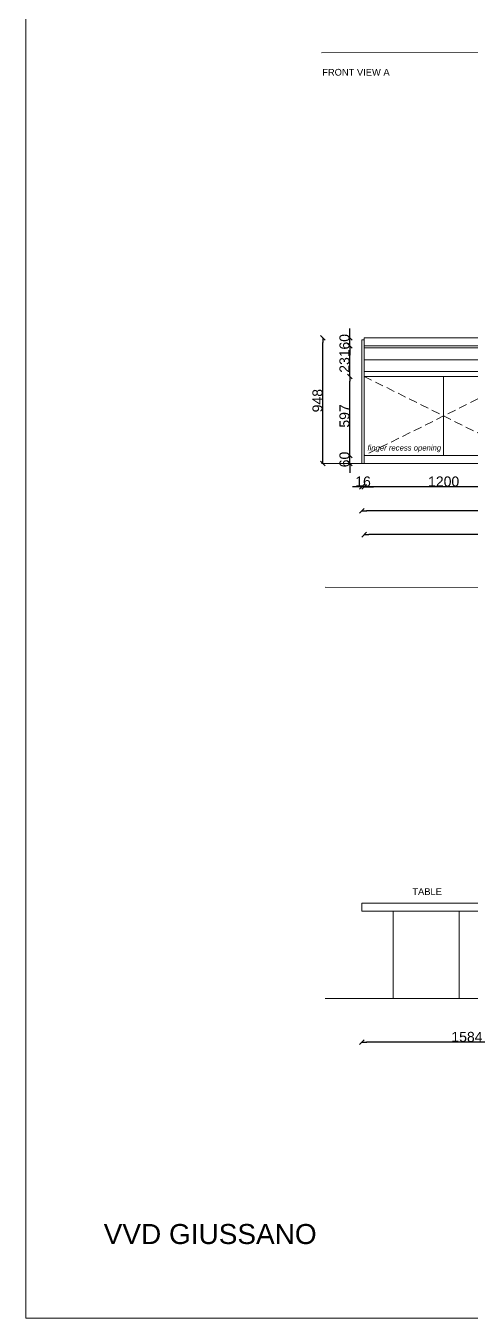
# Model space of a CAD drawing. Header units: millimetres. Extents: x -19300 to 834, y 3250 to 21602.
# Drawn here: x -19300 to -15941, y 3250 to 12998 of the extents above; entities that cross this region are included whole.
import ezdxf

# ---------------------------------------------------------------- set-up
doc = ezdxf.new("R2010")
doc.units = ezdxf.units.MM
doc.header["$LTSCALE"] = 50
doc.header["$PDMODE"] = 1
doc.header["$PDSIZE"] = -2
doc.linetypes.add('TRATTEGGIATAX2SSSS', pattern=[1.905, 1.27, -0.635])
doc.layers.get('0').update_dxf_attribs({"lineweight": 18})
doc.layers.get('Defpoints').update_dxf_attribs({"lineweight": 25})
for name, color, linetype, lineweight in [('DADA_FURNITURES', 7, 'Continuous', 13), ('DADA_TEXT', 7, 'Continuous', 9), ('Linee arredi', 7, 'Continuous', 5), ('Quote', 7, 'Continuous', 5)]:
    doc.layers.add(name, color=color, linetype=linetype, lineweight=lineweight)
doc.styles.add('Arial', font='arial.ttf')
doc.styles.add('Helvetica', font='')
doc.styles.add('Helvetica (italic)', font='ariali.ttf')
doc.styles.get('Helvetica').set_extended_font_data('Helvetica')
doc.dimstyles.new('M&C_quote arredo', dxfattribs={"dimtxt": 75.654297, "dimasz": 35.34668, "dimexe": 0, "dimexo": 0, "dimgap": 0.5, "dimtad": 1, "dimdec": 0, "dimtxsty": 'Helvetica', "dimblk": 'VW_SLASH', "dimblk1": 'VW_SLASH', "dimblk2": 'VW_SLASH', "dimcen": 0, "dimse1": 1, "dimse2": 1, "dimazin": 0, "dimtfac": 1, "dimtdec": 0, "dimtix": 1, "dimtmove": 0, "dimatfit": 0, "dimldrblk": 'VW_SLASH', "dimfxl": 0, "dimfxlon": 1, "dimfrac": 2, "dimtolj": 1, "dimarcsym": 0})

# ---------------------------------------------------------------- blocks, each defined once
blk = doc.blocks.new('VW_SLASH')
at = {"color": 0, "linetype": 'ByBlock', "lineweight": -2, "transparency": 16777216}
blk.add_line((0, 0), (-1, 0), dxfattribs=at)
at = {"color": 0, "linetype": 'Continuous', "lineweight": -2, "transparency": 16777216, "flags": 128}
blk.add_lwpolyline([(0.5, 0.5), (-0.5, -0.5)], dxfattribs=at)
blk = doc.blocks.new('*D294')
at = {"layer": 'Defpoints', "color": 0, "transparency": 16777216}
for p in [(-16856.8, 9756.9), (-16599.9, 9756.9), (-16599.9, 9696.9)]:
    blk.add_point(p, dxfattribs=at)
at = {"layer": 'Quote', "color": 0, "lineweight": -2, "transparency": 16777216}
for p, q in [((-16856.8, 9792.3), (-16856.8, 9827.6)), ((-16856.8, 9696.9), (-16856.8, 9756.9)), ((-16856.8, 9661.6), (-16856.8, 9626.2))]:
    blk.add_line(p, q, dxfattribs=at)
at = {"layer": 'Quote', "color": 0, "lineweight": -2, "transparency": 16777216, "xscale": 35.3466796875, "yscale": 35.3466796875, "zscale": 35.3466796875}
for p, rotation in [((-16856.8, 9756.9), 270), ((-16856.8, 9696.9), 90)]:
    blk.add_blockref('VW_SLASH', p, dxfattribs=dict(at, rotation=rotation))
at = {"layer": 'Quote', "color": 0, "transparency": 16777216, "insert": (-16896.1, 9726.9), "char_height": 75.65, "attachment_point": 5, "rotation": 90, "style": 'Helvetica'}
blk.add_mtext('\\A1;60', dxfattribs=at)
blk = doc.blocks.new('*D295')
at = {"layer": 'Defpoints', "color": 0, "transparency": 16777216}
for p in [(-16856.8, 10353.9), (-16748.5, 10353.9), (-16748.5, 9756.9)]:
    blk.add_point(p, dxfattribs=at)
at = {"layer": 'Quote', "color": 0, "lineweight": -2, "transparency": 16777216}
blk.add_line((-16856.8, 9792.3), (-16856.8, 10318.6), dxfattribs=at)
at = {"layer": 'Quote', "color": 0, "lineweight": -2, "transparency": 16777216, "xscale": 35.3466796875, "yscale": 35.3466796875, "zscale": 35.3466796875}
for p, rotation in [((-16856.8, 10353.9), 90), ((-16856.8, 9756.9), 270)]:
    blk.add_blockref('VW_SLASH', p, dxfattribs=dict(at, rotation=rotation))
at = {"layer": 'Quote', "color": 0, "transparency": 16777216, "insert": (-16896.1, 10055.4), "char_height": 75.65, "attachment_point": 5, "rotation": 90, "style": 'Helvetica'}
blk.add_mtext('\\A1;597', dxfattribs=at)
blk = doc.blocks.new('*D296')
at = {"layer": 'Defpoints', "color": 0, "transparency": 16777216}
for p in [(-16856.8, 10584.9), (-16650.3, 10584.9), (-16650.3, 10353.9)]:
    blk.add_point(p, dxfattribs=at)
at = {"layer": 'Quote', "color": 0, "lineweight": -2, "transparency": 16777216}
blk.add_line((-16856.8, 10389.3), (-16856.8, 10549.6), dxfattribs=at)
at = {"layer": 'Quote', "color": 0, "lineweight": -2, "transparency": 16777216, "xscale": 35.3466796875, "yscale": 35.3466796875, "zscale": 35.3466796875}
for p, rotation in [((-16856.8, 10584.9), 90), ((-16856.8, 10353.9), 270)]:
    blk.add_blockref('VW_SLASH', p, dxfattribs=dict(at, rotation=rotation))
at = {"layer": 'Quote', "color": 0, "transparency": 16777216, "insert": (-16896.1, 10469.4), "char_height": 75.65, "attachment_point": 5, "rotation": 90, "style": 'Helvetica'}
blk.add_mtext('\\A1;231', dxfattribs=at)
blk = doc.blocks.new('*D297')
at = {"layer": 'Defpoints', "color": 0, "transparency": 16777216}
for p in [(-16856.8, 10644.9), (-16650.3, 10644.9), (-16650.3, 10584.9)]:
    blk.add_point(p, dxfattribs=at)
at = {"layer": 'Quote', "color": 0, "lineweight": -2, "transparency": 16777216}
for p, q in [((-16856.8, 10680.3), (-16856.8, 10715.6)), ((-16856.8, 10584.9), (-16856.8, 10644.9)), ((-16856.8, 10549.6), (-16856.8, 10514.2))]:
    blk.add_line(p, q, dxfattribs=at)
at = {"layer": 'Quote', "color": 0, "lineweight": -2, "transparency": 16777216, "xscale": 35.3466796875, "yscale": 35.3466796875, "zscale": 35.3466796875}
for p, rotation in [((-16856.8, 10644.9), 270), ((-16856.8, 10584.9), 90)]:
    blk.add_blockref('VW_SLASH', p, dxfattribs=dict(at, rotation=rotation))
at = {"layer": 'Quote', "color": 0, "transparency": 16777216, "insert": (-16896.1, 10614.9), "char_height": 75.65, "attachment_point": 5, "rotation": 90, "style": 'Helvetica'}
blk.add_mtext('\\A1;60', dxfattribs=at)
blk = doc.blocks.new('*D298')
at = {"layer": 'Defpoints', "color": 0, "transparency": 16777216}
for p in [(-17060.4, 10644.9), (-16599.9, 10644.9), (-16599.9, 9696.9)]:
    blk.add_point(p, dxfattribs=at)
at = {"layer": 'Quote', "color": 0, "lineweight": -2, "transparency": 16777216}
blk.add_line((-17060.4, 9732.3), (-17060.4, 10609.6), dxfattribs=at)
at = {"layer": 'Quote', "color": 0, "lineweight": -2, "transparency": 16777216, "xscale": 35.3466796875, "yscale": 35.3466796875, "zscale": 35.3466796875}
for p, rotation in [((-17060.4, 10644.9), 90), ((-17060.4, 9696.9), 270)]:
    blk.add_blockref('VW_SLASH', p, dxfattribs=dict(at, rotation=rotation))
at = {"layer": 'Quote', "color": 0, "transparency": 16777216, "insert": (-17099.8, 10170.9), "char_height": 75.65, "attachment_point": 5, "rotation": 90, "style": 'Helvetica'}
blk.add_mtext('\\A1;948', dxfattribs=at)
blk = doc.blocks.new('*D299')
at = {"layer": 'Defpoints', "color": 0, "transparency": 16777216}
for p in [(-16764.5, 9756.9), (-16748.5, 9756.9), (-16764.5, 9521.2)]:
    blk.add_point(p, dxfattribs=at)
at = {"layer": 'Quote', "color": 0, "lineweight": -2, "transparency": 16777216}
for p, q in [((-16799.8, 9521.2), (-16835.2, 9521.2)), ((-16748.5, 9521.2), (-16764.5, 9521.2)), ((-16713.2, 9521.2), (-16677.8, 9521.2))]:
    blk.add_line(p, q, dxfattribs=at)
at = {"layer": 'Quote', "color": 0, "lineweight": -2, "transparency": 16777216, "xscale": 35.3466796875, "yscale": 35.3466796875, "zscale": 35.3466796875}
blk.add_blockref('VW_SLASH', (-16764.5, 9521.2), dxfattribs=at)
at = {"layer": 'Quote', "color": 0, "lineweight": -2, "transparency": 16777216, "xscale": 35.3466796875, "yscale": 35.3466796875, "zscale": 35.3466796875, "rotation": 180}
blk.add_blockref('VW_SLASH', (-16748.5, 9521.2), dxfattribs=at)
at = {"layer": 'Quote', "color": 0, "transparency": 16777216, "insert": (-16756.5, 9560.5), "char_height": 75.65, "attachment_point": 5, "style": 'Helvetica'}
blk.add_mtext('\\A1;16', dxfattribs=at)
blk = doc.blocks.new('*D300')
at = {"layer": 'Defpoints', "color": 0, "transparency": 16777216}
for p in [(-16748.5, 9756.9), (-15548.5, 9756.9), (-16748.5, 9521.2)]:
    blk.add_point(p, dxfattribs=at)
at = {"layer": 'Quote', "color": 0, "lineweight": -2, "transparency": 16777216}
blk.add_line((-15583.8, 9521.2), (-16713.2, 9521.2), dxfattribs=at)
at = {"layer": 'Quote', "color": 0, "lineweight": -2, "transparency": 16777216, "xscale": 35.3466796875, "yscale": 35.3466796875, "zscale": 35.3466796875, "rotation": 180}
blk.add_blockref('VW_SLASH', (-16748.5, 9521.2), dxfattribs=at)
at = {"layer": 'Quote', "color": 0, "lineweight": -2, "transparency": 16777216, "xscale": 35.3466796875, "yscale": 35.3466796875, "zscale": 35.3466796875}
blk.add_blockref('VW_SLASH', (-15548.5, 9521.2), dxfattribs=at)
at = {"layer": 'Quote', "color": 0, "transparency": 16777216, "insert": (-16148.5, 9560.5), "char_height": 75.65, "attachment_point": 5, "style": 'Helvetica'}
blk.add_mtext('\\A1;1200', dxfattribs=at)
blk = doc.blocks.new('*D304')
at = {"layer": 'Defpoints', "color": 0, "transparency": 16777216}
for p in [(-16764.5, 10420.6), (-13132.5, 10420.6), (-16764.5, 9340)]:
    blk.add_point(p, dxfattribs=at)
at = {"layer": 'Quote', "color": 0, "lineweight": -2, "transparency": 16777216}
blk.add_line((-13167.8, 9340), (-16729.2, 9340), dxfattribs=at)
at = {"layer": 'Quote', "color": 0, "lineweight": -2, "transparency": 16777216, "xscale": 35.3466796875, "yscale": 35.3466796875, "zscale": 35.3466796875, "rotation": 180}
blk.add_blockref('VW_SLASH', (-16764.5, 9340), dxfattribs=at)
at = {"layer": 'Quote', "color": 0, "lineweight": -2, "transparency": 16777216, "xscale": 35.3466796875, "yscale": 35.3466796875, "zscale": 35.3466796875}
blk.add_blockref('VW_SLASH', (-13132.5, 9340), dxfattribs=at)
at = {"layer": 'Quote', "color": 0, "transparency": 16777216, "insert": (-14948.5, 9379.3), "char_height": 75.65, "attachment_point": 5, "style": 'Helvetica'}
blk.add_mtext('\\A1;3632', dxfattribs=at)
blk = doc.blocks.new('*D306')
at = {"layer": 'Defpoints', "color": 0, "transparency": 16777216}
for p in [(-16748.5, 10644.9), (-12548.5, 10644.9), (-16748.5, 9160)]:
    blk.add_point(p, dxfattribs=at)
at = {"layer": 'Quote', "color": 0, "lineweight": -2, "transparency": 16777216}
blk.add_line((-12583.8, 9160), (-16713.2, 9160), dxfattribs=at)
at = {"layer": 'Quote', "color": 0, "lineweight": -2, "transparency": 16777216, "xscale": 35.3466796875, "yscale": 35.3466796875, "zscale": 35.3466796875, "rotation": 180}
blk.add_blockref('VW_SLASH', (-16748.5, 9160), dxfattribs=at)
at = {"layer": 'Quote', "color": 0, "lineweight": -2, "transparency": 16777216, "xscale": 35.3466796875, "yscale": 35.3466796875, "zscale": 35.3466796875}
blk.add_blockref('VW_SLASH', (-12548.5, 9160), dxfattribs=at)
at = {"layer": 'Quote', "color": 0, "transparency": 16777216, "insert": (-14648.5, 9199.3), "char_height": 75.65, "attachment_point": 5, "style": 'Helvetica'}
blk.add_mtext('\\A1;4200', dxfattribs=at)
blk = doc.blocks.new('*D334')
at = {"layer": 'Defpoints', "color": 0, "transparency": 16777216}
for p in [(-16764.5, 6319.2), (-15180.8, 6319.2), (-16764.5, 5331.9)]:
    blk.add_point(p, dxfattribs=at)
at = {"layer": 'Quote', "color": 0, "lineweight": -2, "transparency": 16777216}
blk.add_line((-15216.2, 5331.9), (-16729.2, 5331.9), dxfattribs=at)
at = {"layer": 'Quote', "color": 0, "lineweight": -2, "transparency": 16777216, "xscale": 35.3466796875, "yscale": 35.3466796875, "zscale": 35.3466796875, "rotation": 180}
blk.add_blockref('VW_SLASH', (-16764.5, 5331.9), dxfattribs=at)
at = {"layer": 'Quote', "color": 0, "lineweight": -2, "transparency": 16777216, "xscale": 35.3466796875, "yscale": 35.3466796875, "zscale": 35.3466796875}
blk.add_blockref('VW_SLASH', (-15180.8, 5331.9), dxfattribs=at)
at = {"layer": 'Quote', "color": 0, "transparency": 16777216, "insert": (-15972.7, 5371.2), "char_height": 75.65, "attachment_point": 5, "style": 'Helvetica'}
blk.add_mtext('\\A1;1584', dxfattribs=at)

msp = doc.modelspace()

# ---------------------------------------------------------------- linework, layer by layer
at = {"layer": 'DADA_FURNITURES', "color": 7, "linetype": 'Continuous', "lineweight": 5, "transparency": 33554687}
for p, q in [((-16148.5, 10353.9), (-16148.5, 9756.9)), ((-11271.1, 9696.9), (-17068.9, 9696.9)), ((-17042.2, 5662.2), (-11244.4, 5662.2))]:
    msp.add_line(p, q, dxfattribs=at)
at = {"layer": 'DADA_FURNITURES', "color": 7, "linetype": 'Continuous', "lineweight": 5, "transparency": 33554687, "flags": 128}
for points in [[(-19300, 21602), (833.5, 21602), (833.5, 3250), (-19300, 3250)], [(-16764.5, 10628.9), (-16748.5, 10628.9), (-16748.5, 9696.9), (-16764.5, 9696.9)], [(-16748.5, 10644.9), (-12548.5, 10644.9), (-12548.5, 10584.9), (-16748.5, 10584.9)], [(-16748.5, 10584.9), (-13132.5, 10584.9), (-13132.5, 10568.9), (-16748.5, 10568.9)], [(-16748.5, 10568.9), (-13148.5, 10568.9), (-13148.5, 10478.9), (-16748.5, 10478.9)], [(-16748.5, 10478.9), (-15548.5, 10478.9), (-15548.5, 10389.9), (-16748.5, 10389.9)], [(-16748.5, 10389.9), (-13148.5, 10389.9), (-13148.5, 10353.9), (-16748.5, 10353.9)], [(-16748.5, 10353.9), (-15548.5, 10353.9), (-15548.5, 9756.9), (-16748.5, 9756.9)], [(-16748.5, 9756.9), (-12548.5, 9756.9), (-12548.5, 9696.9), (-16748.5, 9696.9)], [(-16764.5, 6381.2), (-15180.8, 6381.2), (-15180.8, 6319.2), (-16764.5, 6319.2)]]:
    msp.add_lwpolyline(points, close=True, dxfattribs=at)
at = {"layer": 'DADA_FURNITURES', "color": 7, "linetype": 'TRATTEGGIATAX2SSSS', "lineweight": 5, "flags": 128}
for points in [[(-16748.5, 10353.9), (-16148.5, 10055.4), (-16748.5, 9756.9)], [(-15548.5, 10353.9), (-16148.5, 10055.4), (-15548.5, 9756.9)]]:
    msp.add_lwpolyline(points, dxfattribs=at)
at = {"layer": 'Linee arredi', "color": 7, "linetype": 'Continuous', "lineweight": 5}
for p, q in [((-17068.9, 12795.4), (-11271.1, 12797.8)), ((-11244.4, 8760.7), (-17042.2, 8763.1))]:
    msp.add_line(p, q, dxfattribs=at)
at = {"layer": 'Linee arredi', "color": 7, "linetype": 'Continuous', "lineweight": 5, "flags": 128}
msp.add_lwpolyline([(-16530.5, 5662.2), (-16030.5, 5662.2), (-16030.5, 6319.2), (-16530.5, 6319.2)], close=True, dxfattribs=at)

# ---------------------------------------------------------------- texts
at = {"layer": 'DADA_FURNITURES', "color": 7, "transparency": 33554687, "attachment_point": 1, "line_spacing_factor": 0.97755, "style": 'Helvetica'}
for s, insert, char_height in [('FRONT VIEW A ', (-17064.6, 12673.3), 50.436), ('TABLE', (-16384.6, 6492.5), 50.44)]:
    msp.add_mtext(s, dxfattribs=dict(at, insert=insert, char_height=char_height))
at = {"layer": 'DADA_TEXT', "color": 7, "insert": (-16167.5, 9836.1), "char_height": 41.61, "attachment_point": 3, "line_spacing_factor": 0.965171, "style": 'Helvetica (italic)'}
msp.add_mtext('finger recess opening', dxfattribs=at)
at = {"layer": 'Quote', "transparency": 33554687, "insert": (-18712.6, 3960.1), "char_height": 151.033, "attachment_point": 1, "line_spacing_factor": 0.970891, "style": 'Arial'}
msp.add_mtext('VVD GIUSSANO', dxfattribs=at)

# ---------------------------------------------------------------- dimensions: what is measured, and where the dimension line sits
at = {"layer": 'Quote'}
for base, p1, p2, picture, middle in [((-17060.4, 10644.9), (-16599.9, 9696.9), (-16599.9, 10644.9), '*D298', (-17099.8, 10170.9)), ((-16856.8, 10644.9), (-16650.3, 10584.9), (-16650.3, 10644.9), '*D297', (-16896.1, 10614.9)), ((-16856.8, 10584.9), (-16650.3, 10353.9), (-16650.3, 10584.9), '*D296', (-16896.1, 10469.4)), ((-16856.8, 10353.9), (-16748.5, 9756.9), (-16748.5, 10353.9), '*D295', (-16896.1, 10055.4)), ((-16856.8, 9756.9), (-16599.9, 9696.9), (-16599.9, 9756.9), '*D294', (-16896.1, 9726.9))]:
    dim = msp.add_linear_dim(base=base, p1=p1, p2=p2, angle=270, dimstyle='M&C_quote arredo', override={"dimgap": 0.5, "dimpost": '<>', "dimtxsty": 'Helvetica', "dimtmove": 2}, dxfattribs=at)
    dim.commit()
    dim.dimension.update_dxf_attribs({"geometry": picture, "text_midpoint": middle})
for base, p1, p2, picture, middle in [((-16748.5, 9160), (-12548.5, 10644.9), (-16748.5, 10644.9), '*D306', (-14648.5, 9199.3)), ((-16764.5, 9340), (-13132.5, 10420.6), (-16764.5, 10420.6), '*D304', (-14948.5, 9379.3)), ((-16764.5, 9521.2), (-16748.5, 9756.9), (-16764.5, 9756.9), '*D299', (-16756.5, 9560.5)), ((-16748.5, 9521.2), (-15548.5, 9756.9), (-16748.5, 9756.9), '*D300', (-16148.5, 9560.5)), ((-16764.5, 5331.9), (-15180.8, 6319.2), (-16764.5, 6319.2), '*D334', (-15972.7, 5371.2))]:
    dim = msp.add_linear_dim(base=base, p1=p1, p2=p2, dimstyle='M&C_quote arredo', override={"dimgap": 0.5, "dimpost": '<>', "dimtxsty": 'Helvetica', "dimtmove": 2}, dxfattribs=at)
    dim.commit()
    dim.dimension.update_dxf_attribs({"geometry": picture, "text_midpoint": middle})

doc.saveas('drawing.dxf')
